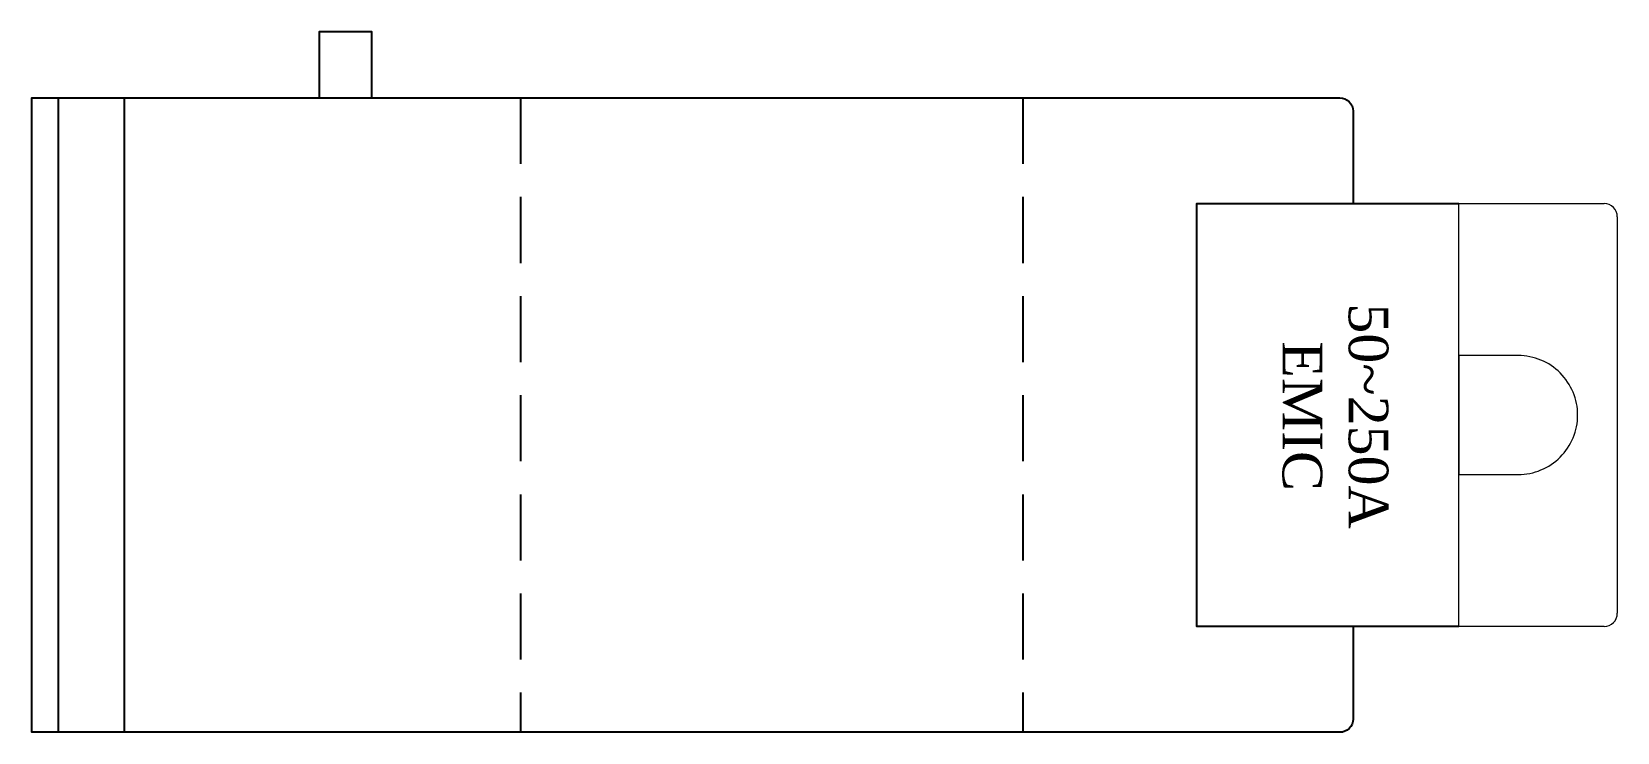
# Model space of a CAD drawing. Header units: millimetres. Extents: x 42 to 162, y 75 to 128.
import ezdxf

# ---------------------------------------------------------------- set-up
doc = ezdxf.new("R2010")
doc.units = ezdxf.units.MM
doc.linetypes.add('ASVLTYPE', pattern=[0.75, 0.5, -0.25])
doc.styles.add('THIÊN1', font='times.ttf')

# ---------------------------------------------------------------- blocks, each defined once
blk = doc.blocks.new('*U1912')
at = {"color": 54}
blk.add_line((4, 118.5), (4, 70.5), dxfattribs=at)
at = {"color": 1, "linetype": 'ASVLTYPE', "ltscale": 10}
for p, q in [((39, 118.5), (39, 70.5)), ((77, 118.5), (77, 70.5))]:
    blk.add_line(p, q, dxfattribs=at)
at = {"lineweight": 9}
for p, q in [((110, 78.5), (110, 110.5)), ((110, 110.5), (121, 110.5)), ((122, 109.5), (122, 79.5)), ((121, 78.5), (110, 78.5))]:
    blk.add_line(p, q, dxfattribs=at)
at = {"color": 1}
blk.add_lwpolyline([(27.75, 118.5), (27.75, 123.5), (23.75, 123.5), (23.75, 118.5)], close=True, dxfattribs=at)
at = {"color": 54}
blk.add_lwpolyline([(9, 118.5), (9, 70.5), (2, 70.5), (2, 118.5)], close=True, dxfattribs=at)
at = {"color": 1}
for points in [[(9, 118.5), (101, 118.5, -0.414214), (102, 117.5), (102, 110.5)], [(102, 78.5), (102, 71.5, -0.414214), (101, 70.5), (9, 70.5)]]:
    blk.add_lwpolyline(points, format="xyb", dxfattribs=at)
blk.add_lwpolyline([(110, 78.5), (90.19, 78.5), (90.19, 110.5), (110, 110.5)], dxfattribs=at)
at = {"lineweight": 9}
blk.add_lwpolyline([(110, 99), (110, 90), (114.5, 90, 0.414214), (119, 94.5), (119, 94.5, 0.414214), (114.5, 99)], format="xyb", close=True, dxfattribs=at)
for centre, start, end in [((121, 109.5), 0, 90), ((121, 79.5), 270, 0)]:
    blk.add_arc(centre, 1, start, end, dxfattribs=at)
at = {"color": 1, "insert": (100.65, 94.42), "char_height": 3, "width": 120.4355, "attachment_point": 5, "rotation": 270, "style": 'THIÊN1'}
blk.add_mtext('50~250A\\PEMIC', dxfattribs=at)

msp = doc.modelspace()

# ---------------------------------------------------------------- block references
msp.add_blockref('*U1912', (39.7, 4.7))

doc.saveas('drawing.dxf')
